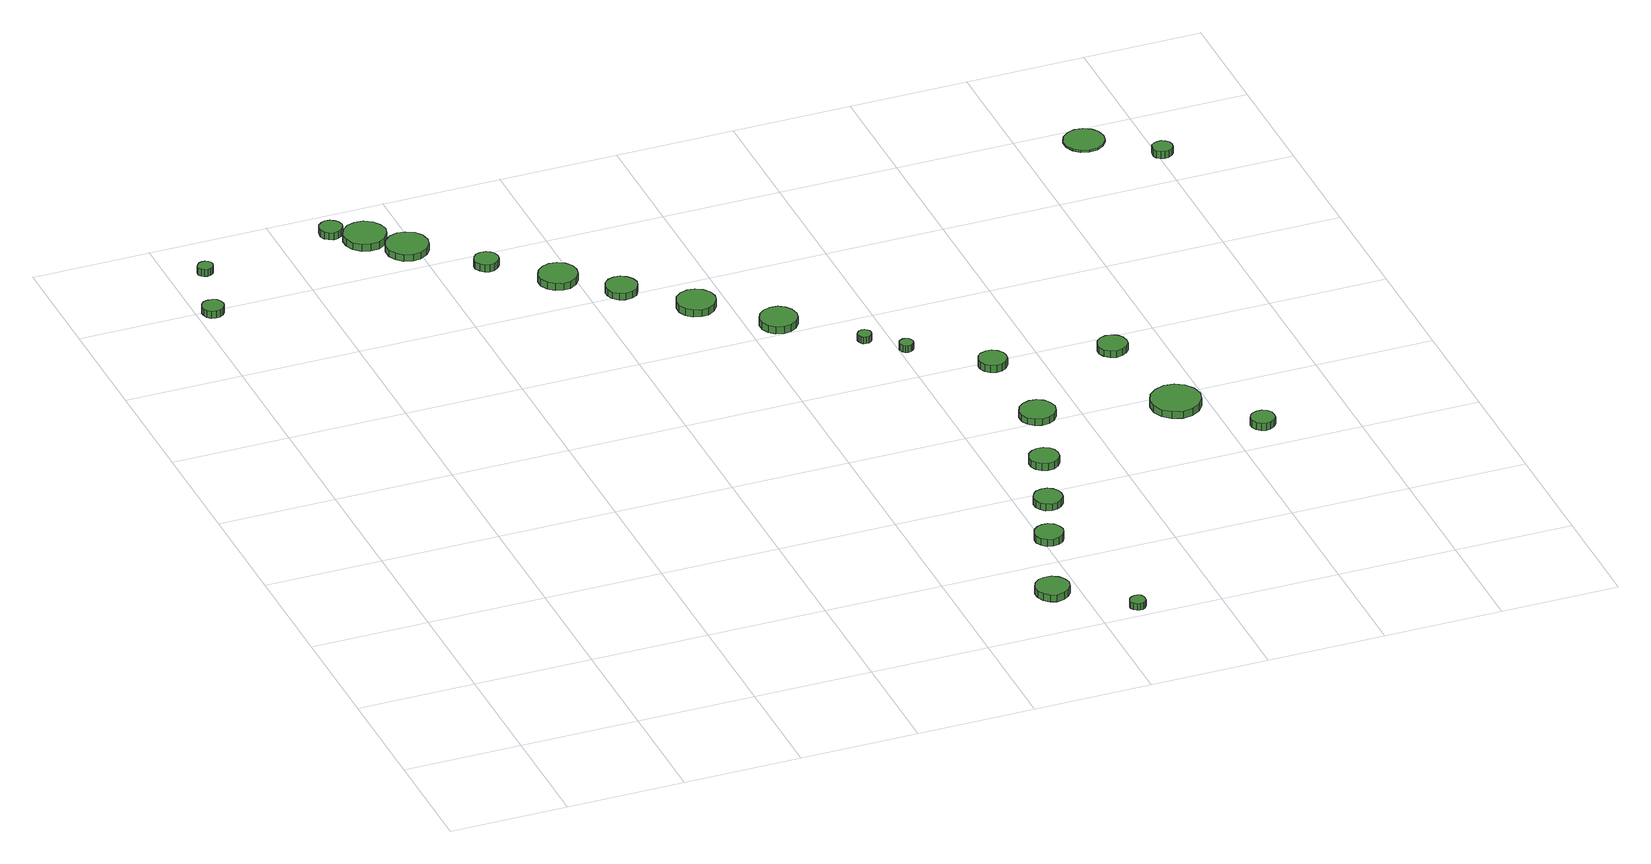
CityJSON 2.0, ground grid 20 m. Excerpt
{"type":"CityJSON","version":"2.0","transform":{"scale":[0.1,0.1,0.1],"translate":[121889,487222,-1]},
"CityObjects":{
"tree1":{"type":"SolitaryVegetationObject","attributes":{"function":"something"},"geometry":[{"type":"MultiSurface","lod":"1","boundaries":[[[0,1,2,3,4,5,6,7,8,9,10,11,12,13,14]],[[15,16,17,18,19,20,21,22,23,24,25,26,27,28,29]],[[0,29,28,1]],[[1,28,27,2]],[[2,27,26,3]],[[3,26,25,4]],[[4,25,24,5]],[[5,24,23,6]],[[6,23,22,7]],[[7,22,21,8]],[[8,21,20,9]],[[9,20,19,10]],[[10,19,18,11]],[[11,18,17,12]],[[12,17,16,13]],[[13,16,15,14]],[[14,15,29,0]]]}]},
"tree2":{"type":"SolitaryVegetationObject","attributes":{"function":"something"},"geometry":[{"type":"MultiSurface","lod":"1","boundaries":[[[30,31,32,33,34,35,36,37,38,39,40,41,42,43,44]],[[45,46,47,48,49,50,51,52,53,54,55,56,57,58,59]],[[30,59,58,31]],[[31,58,57,32]],[[32,57,56,33]],[[33,56,55,34]],[[34,55,54,35]],[[35,54,53,36]],[[36,53,52,37]],[[37,52,51,38]],[[38,51,50,39]],[[39,50,49,40]],[[40,49,48,41]],[[41,48,47,42]],[[42,47,46,43]],[[43,46,45,44]],[[44,45,59,30]]]}]},
"tree3":{"type":"SolitaryVegetationObject","attributes":{"function":"something"},"geometry":[{"type":"MultiSurface","lod":"1","boundaries":[[[60,61,62,63,64,65,66,67,68,69,70,71,72,73,74]],[[75,76,77,78,79,80,81,82,83,84,85,86,87,88,89]],[[60,89,88,61]],[[61,88,87,62]],[[62,87,86,63]],[[63,86,85,64]],[[64,85,84,65]],[[65,84,83,66]],[[66,83,82,67]],[[67,82,81,68]],[[68,81,80,69]],[[69,80,79,70]],[[70,79,78,71]],[[71,78,77,72]],[[72,77,76,73]],[[73,76,75,74]],[[74,75,89,60]]]}]},
"tree4":{"type":"SolitaryVegetationObject","attributes":{"function":"something"},"geometry":[{"type":"MultiSurface","lod":"1","boundaries":[[[90,91,92,93,94,95,96,97,98,99,100,101,102,103,104]],[[105,106,107,108,109,110,111,112,113,114,115,116,117,118,119]],[[90,119,118,91]],[[91,118,117,92]],[[92,117,116,93]],[[93,116,115,94]],[[94,115,114,95]],[[95,114,113,96]],[[96,113,112,97]],[[97,112,111,98]],[[98,111,110,99]],[[99,110,109,100]],[[100,109,108,101]],[[101,108,107,102]],[[102,107,106,103]],[[103,106,105,104]],[[104,105,119,90]]]}]},
"tree5":{"type":"SolitaryVegetationObject","attributes":{"function":"something"},"geometry":[{"type":"MultiSurface","lod":"1","boundaries":[[[120,121,122,123,124,125,126,127,128,129,130,131,132,133,134]],[[135,136,137,138,139,140,141,142,143,144,145,146,147,148,149]],[[120,149,148,121]],[[121,148,147,122]],[[122,147,146,123]],[[123,146,145,124]],[[124,145,144,125]],[[125,144,143,126]],[[126,143,142,127]],[[127,142,141,128]],[[128,141,140,129]],[[129,140,139,130]],[[130,139,138,131]],[[131,138,137,132]],[[132,137,136,133]],[[133,136,135,134]],[[134,135,149,120]]]}]},
"tree6":{"type":"SolitaryVegetationObject","attributes":{"function":"something"},"geometry":[{"type":"MultiSurface","lod":"1","boundaries":[[[150,151,152,153,154,155,156,157,158,159,160,161,162,163,164]],[[165,166,167,168,169,170,171,172,173,174,175,176,177,178,179]],[[150,179,178,151]],[[151,178,177,152]],[[152,177,176,153]],[[153,176,175,154]],[[154,175,174,155]],[[155,174,173,156]],[[156,173,172,157]],[[157,172,171,158]],[[158,171,170,159]],[[159,170,169,160]],[[160,169,168,161]],[[161,168,167,162]],[[162,167,166,163]],[[163,166,165,164]],[[164,165,179,150]]]}]},
"tree7":{"type":"SolitaryVegetationObject","attributes":{"function":"something"},"geometry":[{"type":"MultiSurface","lod":"1","boundaries":[[[180,181,182,183,184,185,186,187,188,189,190,191,192,193,194]],[[195,196,197,198,199,200,201,202,203,204,205,206,207,208,209]],[[180,209,208,181]],[[181,208,207,182]],[[182,207,206,183]],[[183,206,205,184]],[[184,205,204,185]],[[185,204,203,186]],[[186,203,202,187]],[[187,202,201,188]],[[188,201,200,189]],[[189,200,199,190]],[[190,199,198,191]],[[191,198,197,192]],[[192,197,196,193]],[[193,196,195,194]],[[194,195,209,180]]]}]},
"tree8":{"type":"SolitaryVegetationObject","attributes":{"function":"something"},"geometry":[{"type":"MultiSurface","lod":"1","boundaries":[[[210,211,212,213,214,215,216,217,218,219,220,221,222,223,224]],[[225,226,227,228,229,230,231,232,233,234,235,236,237,238,239]],[[210,239,238,211]],[[211,238,237,212]],[[212,237,236,213]],[[213,236,235,214]],[[214,235,234,215]],[[215,234,233,216]],[[216,233,232,217]],[[217,232,231,218]],[[218,231,230,219]],[[219,230,229,220]],[[220,229,228,221]],[[221,228,227,222]],[[222,227,226,223]],[[223,226,225,224]],[[224,225,239,210]]]}]},
"tree9":{"type":"SolitaryVegetationObject","attributes":{"function":"something"},"geometry":[{"type":"MultiSurface","lod":"1","boundaries":[[[240,241,242,243,244,245,246,247,248,249,250,251,252,253,254]],[[255,256,257,258,259,260,261,262,263,264,265,266,267,268,269]],[[240,269,268,241]],[[241,268,267,242]],[[242,267,266,243]],[[243,266,265,244]],[[244,265,264,245]],[[245,264,263,246]],[[246,263,262,247]],[[247,262,261,248]],[[248,261,260,249]],[[249,260,259,250]],[[250,259,258,251]],[[251,258,257,252]],[[252,257,256,253]],[[253,256,255,254]],[[254,255,269,240]]]}]},
"tree10":{"type":"SolitaryVegetationObject","attributes":{"function":"something"},"geometry":[{"type":"MultiSurface","lod":"1","boundaries":[[[270,271,272,273,274,275,276,277,278,279,280,281,282,283,284]],[[285,286,287,288,289,290,291,292,293,294,295,296,297,298,299]],[[270,299,298,271]],[[271,298,297,272]],[[272,297,296,273]],[[273,296,295,274]],[[274,295,294,275]],[[275,294,293,276]],[[276,293,292,277]],[[277,292,291,278]],[[278,291,290,279]],[[279,290,289,280]],[[280,289,288,281]],[[281,288,287,282]],[[282,287,286,283]],[[283,286,285,284]],[[284,285,299,270]]]}]},
"tree11":{"type":"SolitaryVegetationObject","attributes":{"function":"something"},"geometry":[{"type":"MultiSurface","lod":"1","boundaries":[[[300,301,302,303,304,305,306,307,308,309,310,311,312,313,314]],[[315,316,317,318,319,320,321,322,323,324,325,326,327,328,329]],[[300,329,328,301]],[[301,328,327,302]],[[302,327,326,303]],[[303,326,325,304]],[[304,325,324,305]],[[305,324,323,306]],[[306,323,322,307]],[[307,322,321,308]],[[308,321,320,309]],[[309,320,319,310]],[[310,319,318,311]],[[311,318,317,312]],[[312,317,316,313]],[[313,316,315,314]],[[314,315,329,300]]]}]},
"tree12":{"type":"SolitaryVegetationObject","attributes":{"function":"something"},"geometry":[{"type":"MultiSurface","lod":"1","boundaries":[[[330,331,332,333,334,335,336,337,338,339,340,341,342,343,344]],[[345,346,347,348,349,350,351,352,353,354,355,356,357,358,359]],[[330,359,358,331]],[[331,358,357,332]],[[332,357,356,333]],[[333,356,355,334]],[[334,355,354,335]],[[335,354,353,336]],[[336,353,352,337]],[[337,352,351,338]],[[338,351,350,339]],[[339,350,349,340]],[[340,349,348,341]],[[341,348,347,342]],[[342,347,346,343]],[[343,346,345,344]],[[344,345,359,330]]]}]},
"tree13":{"type":"SolitaryVegetationObject","attributes":{"function":"something"},"geometry":[{"type":"MultiSurface","lod":"1","boundaries":[[[360,361,362,363,364,365,366,367,368,369,370,371,372,373,374]],[[375,376,377,378,379,380,381,382,383,384,385,386,387,388,389]],[[360,389,388,361]],[[361,388,387,362]],[[362,387,386,363]],[[363,386,385,364]],[[364,385,384,365]],[[365,384,383,366]],[[366,383,382,367]],[[367,382,381,368]],[[368,381,380,369]],[[369,380,379,370]],[[370,379,378,371]],[[371,378,377,372]],[[372,377,376,373]],[[373,376,375,374]],[[374,375,389,360]]]}]},
"tree14":{"type":"SolitaryVegetationObject","attributes":{"function":"something"},"geometry":[{"type":"MultiSurface","lod":"1","boundaries":[[[390,391,392,393,394,395,396,397,398,399,400,401,402,403,404]],[[405,406,407,408,409,410,411,412,413,414,415,416,417,418,419]],[[390,419,418,391]],[[391,418,417,392]],[[392,417,416,393]],[[393,416,415,394]],[[394,415,414,395]],[[395,414,413,396]],[[396,413,412,397]],[[397,412,411,398]],[[398,411,410,399]],[[399,410,409,400]],[[400,409,408,401]],[[401,408,407,402]],[[402,407,406,403]],[[403,406,405,404]],[[404,405,419,390]]]}]},
"tree15":{"type":"SolitaryVegetationObject","attributes":{"function":"something"},"geometry":[{"type":"MultiSurface","lod":"1","boundaries":[[[420,421,422,423,424,425,426,427,428,429,430,431,432,433,434]],[[435,436,437,438,439,440,441,442,443,444,445,446,447,448,449]],[[420,449,448,421]],[[421,448,447,422]],[[422,447,446,423]],[[423,446,445,424]],[[424,445,444,425]],[[425,444,443,426]],[[426,443,442,427]],[[427,442,441,428]],[[428,441,440,429]],[[429,440,439,430]],[[430,439,438,431]],[[431,438,437,432]],[[432,437,436,433]],[[433,436,435,434]],[[434,435,449,420]]]}]},
"tree16":{"type":"SolitaryVegetationObject","attributes":{"function":"something"},"geometry":[{"type":"MultiSurface","lod":"1","boundaries":[[[450,451,452,453,454,455,456,457,458,459,460,461,462,463,464]],[[465,466,467,468,469,470,471,472,473,474,475,476,477,478,479]],[[450,479,478,451]],[[451,478,477,452]],[[452,477,476,453]],[[453,476,475,454]],[[454,475,474,455]],[[455,474,473,456]],[[456,473,472,457]],[[457,472,471,458]],[[458,471,470,459]],[[459,470,469,460]],[[460,469,468,461]],[[461,468,467,462]],[[462,467,466,463]],[[463,466,465,464]],[[464,465,479,450]]]}]},
"tree17":{"type":"SolitaryVegetationObject","attributes":{"function":"something"},"geometry":[{"type":"MultiSurface","lod":"1","boundaries":[[[480,481,482,483,484,485,486,487,488,489,490,491,492,493,494]],[[495,496,497,498,499,500,501,502,503,504,505,506,507,508,509]],[[480,509,508,481]],[[481,508,507,482]],[[482,507,506,483]],[[483,506,505,484]],[[484,505,504,485]],[[485,504,503,486]],[[486,503,502,487]],[[487,502,501,488]],[[488,501,500,489]],[[489,500,499,490]],[[490,499,498,491]],[[491,498,497,492]],[[492,497,496,493]],[[493,496,495,494]],[[494,495,509,480]]]}]},
"tree18":{"type":"SolitaryVegetationObject","attributes":{"function":"something"},"geometry":[{"type":"MultiSurface","lod":"1","boundaries":[[[510,511,512,513,514,515,516,517,518,519,520,521,522,523,524]],[[525,526,527,528,529,530,531,532,533,534,535,536,537,538,539]],[[510,539,538,511]],[[511,538,537,512]],[[512,537,536,513]],[[513,536,535,514]],[[514,535,534,515]],[[515,534,533,516]],[[516,533,532,517]],[[517,532,531,518]],[[518,531,530,519]],[[519,530,529,520]],[[520,529,528,521]],[[521,528,527,522]],[[522,527,526,523]],[[523,526,525,524]],[[524,525,539,510]]]}]},
"tree19":{"type":"SolitaryVegetationObject","attributes":{"function":"something"},"geometry":[{"type":"MultiSurface","lod":"1","boundaries":[[[540,541,542,543,544,545,546,547,548,549,550,551,552,553,554]],[[555,556,557,558,559,560,561,562,563,564,565,566,567,568,569]],[[540,569,568,541]],[[541,568,567,542]],[[542,567,566,543]],[[543,566,565,544]],[[544,565,564,545]],[[545,564,563,546]],[[546,563,562,547]],[[547,562,561,548]],[[548,561,560,549]],[[549,560,559,550]],[[550,559,558,551]],[[551,558,557,552]],[[552,557,556,553]],[[553,556,555,554]],[[554,555,569,540]]]}]},
"tree20":{"type":"SolitaryVegetationObject","attributes":{"function":"something"},"geometry":[{"type":"MultiSurface","lod":"1","boundaries":[[[570,571,572,573,574,575,576,577,578,579,580,581,582,583,584]],[[585,586,587,588,589,590,591,592,593,594,595,596,597,598,599]],[[570,599,598,571]],[[571,598,597,572]],[[572,597,596,573]],[[573,596,595,574]],[[574,595,594,575]],[[575,594,593,576]],[[576,593,592,577]],[[577,592,591,578]],[[578,591,590,579]],[[579,590,589,580]],[[580,589,588,581]],[[581,588,587,582]],[[582,587,586,583]],[[583,586,585,584]],[[584,585,599,570]]]}]},
"tree21":{"type":"SolitaryVegetationObject","attributes":{"function":"something"},"geometry":[{"type":"MultiSurface","lod":"1","boundaries":[[[600,601,602,603,604,605,606,607,608,609,610,611,612,613,614]],[[615,616,617,618,619,620,621,622,623,624,625,626,627,628,629]],[[600,629,628,601]],[[601,628,627,602]],[[602,627,626,603]],[[603,626,625,604]],[[604,625,624,605]],[[605,624,623,606]],[[606,623,622,607]],[[607,622,621,608]],[[608,621,620,609]],[[609,620,619,610]],[[610,619,618,611]],[[611,618,617,612]],[[612,617,616,613]],[[613,616,615,614]],[[614,615,629,600]]]}]},
"tree22":{"type":"SolitaryVegetationObject","attributes":{"function":"something"},"geometry":[{"type":"MultiSurface","lod":"1","boundaries":[[[630,631,632,633,634,635,636,637,638,639,640,641,642,643,644]],[[645,646,647,648,649,650,651,652,653,654,655,656,657,658,659]],[[630,659,658,631]],[[631,658,657,632]],[[632,657,656,633]],[[633,656,655,634]],[[634,655,654,635]],[[635,654,653,636]],[[636,653,652,637]],[[637,652,651,638]],[[638,651,650,639]],[[639,650,649,640]],[[640,649,648,641]],[[641,648,647,642]],[[642,647,646,643]],[[643,646,645,644]],[[644,645,659,630]]]}]},
"tree23":{"type":"SolitaryVegetationObject","attributes":{"function":"something"},"geometry":[{"type":"MultiSurface","lod":"1","boundaries":[[[660,661,662,663,664,665,666,667,668,669,670,671,672,673,674]],[[675,676,677,678,679,680,681,682,683,684,685,686,687,688,689]],[[660,689,688,661]],[[661,688,687,662]],[[662,687,686,663]],[[663,686,685,664]],[[664,685,684,665]],[[665,684,683,666]],[[666,683,682,667]],[[667,682,681,668]],[[668,681,680,669]],[[669,680,679,670]],[[670,679,678,671]],[[671,678,677,672]],[[672,677,676,673]],[[673,676,675,674]],[[674,675,689,660]]]}]},
"tree24":{"type":"SolitaryVegetationObject","attributes":{"function":"something"},"geometry":[{"type":"MultiSurface","lod":"1","boundaries":[[[690,691,692,693,694,695,696,697,698,699,700,701,702,703,704]],[[705,706,707,708,709,710,711,712,713,714,715,716,717,718,719]],[[690,719,718,691]],[[691,718,717,692]],[[692,717,716,693]],[[693,716,715,694]],[[694,715,714,695]],[[695,714,713,696]],[[696,713,712,697]],[[697,712,711,698]],[[698,711,710,699]],[[699,710,709,700]],[[700,709,708,701]],[[701,708,707,702]],[[702,707,706,703]],[[703,706,705,704]],[[704,705,719,690]]]}]}
},
"vertices":[
[41,1383,30],[39,1391,30],[35,1397,30],[28,1400,30],[21,1401,30],[13,1399,30],[8,1394,30],[5,1387,30],[5,1379,30],[8,1372,30],[13,1367,30],[21,1365,30],[28,1366,30],[35,1370,30],[39,1376,30],[39,1376,17],[35,1370,17],[28,1366,17],[21,1365,17],[13,1367,17],[8,1372,17],[5,1379,17],[5,1387,17],[8,1394,17],[13,1399,17],[21,1401,17],[28,1400,17],[35,1397,17],[39,1391,17],[41,1383,17],
[69,1500,30],[68,1505,30],[65,1509,30],[60,1512,30],[55,1512,30],[50,1511,30],[46,1507,30],[43,1502,30],[43,1497,30],[46,1492,30],[50,1489,30],[55,1487,30],[60,1488,30],[65,1490,30],[68,1495,30],[68,1495,17],[65,1490,17],[60,1488,17],[55,1487,17],[50,1489,17],[46,1492,17],[43,1497,17],[43,1502,17],[46,1507,17],[50,1511,17],[55,1512,17],[60,1512,17],[65,1509,17],[68,1505,17],[69,1500,17],
[306,1539,27],[304,1547,27],[299,1554,27],[292,1558,27],[284,1559,27],[277,1556,27],[271,1551,27],[268,1543,27],[268,1535,27],[271,1528,27],[277,1523,27],[284,1520,27],[292,1521,27],[299,1525,27],[304,1532,27],[304,1532,14],[299,1525,14],[292,1521,14],[284,1520,14],[277,1523,14],[271,1528,14],[268,1535,14],[268,1543,14],[271,1551,14],[277,1556,14],[284,1559,14],[292,1558,14],[299,1554,14],[304,1547,14],[306,1539,14],
[365,1499,29],[361,1513,29],[353,1525,29],[340,1533,29],[325,1534,29],[311,1530,29],[300,1520,29],[294,1506,29],[294,1492,29],[300,1478,29],[311,1468,29],[325,1464,29],[340,1465,29],[353,1473,29],[361,1485,29],[361,1485,16],[353,1473,16],[340,1465,16],[325,1464,16],[311,1468,16],[300,1478,16],[294,1492,16],[294,1506,16],[300,1520,16],[311,1530,16],[325,1534,16],[340,1533,16],[353,1525,16],[361,1513,16],[365,1499,16],
[416,1447,27],[413,1462,27],[404,1474,27],[391,1481,27],[377,1483,27],[363,1478,27],[352,1468,27],[346,1455,27],[346,1440,27],[352,1427,27],[363,1417,27],[377,1412,27],[391,1414,27],[404,1421,27],[413,1433,27],[413,1433,15],[404,1421,15],[391,1414,15],[377,1412,15],[363,1417,15],[352,1427,15],[346,1440,15],[346,1455,15],[352,1468,15],[363,1478,15],[377,1483,15],[391,1481,15],[404,1474,15],[413,1462,15],[416,1447,15],
[502,1359,27],[500,1367,27],[495,1374,27],[488,1378,27],[479,1379,27],[471,1377,27],[465,1371,27],[461,1363,27],[461,1355,27],[465,1347,27],[471,1341,27],[479,1338,27],[488,1339,27],[495,1344,27],[500,1351,27],[500,1351,14],[495,1344,14],[488,1339,14],[479,1338,14],[471,1341,14],[465,1347,14],[461,1355,14],[461,1363,14],[465,1371,14],[471,1377,14],[479,1379,14],[488,1378,14],[495,1374,14],[500,1367,14],[502,1359,14],
[602,1274,28],[600,1287,28],[592,1298,28],[580,1305,28],[567,1306,28],[554,1302,28],[544,1293,28],[538,1280,28],[538,1267,28],[544,1255,28],[554,1246,28],[567,1242,28],[580,1243,28],[592,1250,28],[600,1261,28],[600,1261,15],[592,1250,15],[580,1243,15],[567,1242,15],[554,1246,15],[544,1255,15],[538,1267,15],[538,1280,15],[544,1293,15],[554,1302,15],[567,1306,15],[580,1305,15],[592,1298,15],[600,1287,15],[602,1274,15],
[980,102,31],[977,113,31],[970,123,31],[960,129,31],[948,130,31],[937,127,31],[928,119,31],[923,108,31],[923,96,31],[928,85,31],[937,77,31],[948,73,31],[960,75,31],[970,81,31],[977,90,31],[977,90,18],[970,81,18],[960,75,18],[948,73,18],[937,77,18],[928,85,18],[923,96,18],[923,108,18],[928,119,18],[937,127,18],[948,130,18],[960,129,18],[970,123,18],[977,113,18],[980,102,18],
[679,1206,26],[676,1217,26],[670,1226,26],[660,1232,26],[649,1233,26],[639,1230,26],[630,1222,26],[626,1212,26],[626,1201,26],[630,1191,26],[639,1183,26],[649,1180,26],[660,1181,26],[670,1186,26],[676,1196,26],[676,1196,14],[670,1186,14],[660,1181,14],[649,1180,14],[639,1183,14],[630,1191,14],[626,1201,14],[626,1212,14],[630,1222,14],[639,1230,14],[649,1233,14],[660,1232,14],[670,1226,14],[676,1217,14],[679,1206,14],
[1077,19,27],[1076,24,27],[1073,29,27],[1068,31,27],[1063,32,27],[1058,30,27],[1053,26,27],[1051,21,27],[1051,16,27],[1053,11,27],[1058,7,27],[1063,6,27],[1068,6,27],[1073,9,27],[1076,13,27],[1076,13,15],[1073,9,15],[1068,6,15],[1063,6,15],[1058,7,15],[1053,11,15],[1051,16,15],[1051,21,15],[1053,26,15],[1058,30,15],[1063,32,15],[1068,31,15],[1073,29,15],[1076,24,15],[1077,19,15],
[778,1120,27],[775,1133,27],[767,1144,27],[755,1151,27],[742,1152,27],[729,1148,27],[719,1139,27],[714,1127,27],[714,1113,27],[719,1101,27],[729,1092,27],[742,1088,27],[755,1089,27],[767,1096,27],[775,1107,27],[775,1107,14],[767,1096,14],[755,1089,14],[742,1088,14],[729,1092,14],[719,1101,14],[714,1113,14],[714,1127,14],[719,1139,14],[729,1148,14],[742,1152,14],[755,1151,14],[767,1144,14],[775,1133,14],[778,1120,14],
[1031,257,30],[1028,267,30],[1023,275,30],[1014,280,30],[1004,281,30],[995,278,30],[987,271,30],[983,262,30],[983,252,30],[987,243,30],[995,236,30],[1004,233,30],[1014,234,30],[1023,239,30],[1028,247,30],[1028,247,17],[1023,239,17],[1014,234,17],[1004,233,17],[995,236,17],[987,243,17],[983,252,17],[983,262,17],[987,271,17],[995,278,17],[1004,281,17],[1014,280,17],[1023,275,17],[1028,267,17],[1031,257,17],
[880,1025,26],[877,1038,26],[870,1048,26],[859,1055,26],[846,1056,26],[833,1052,26],[824,1043,26],[818,1031,26],[818,1018,26],[824,1006,26],[833,998,26],[846,994,26],[859,995,26],[870,1002,26],[877,1012,26],[877,1012,13],[870,1002,13],[859,995,13],[846,994,13],[833,998,13],[824,1006,13],[818,1018,13],[818,1031,13],[824,1043,13],[833,1052,13],[846,1056,13],[859,1055,13],[870,1048,13],[877,1038,13],[880,1025,13],
[1072,366,24],[1070,376,24],[1064,384,24],[1056,389,24],[1046,390,24],[1036,387,24],[1029,380,24],[1025,371,24],[1025,361,24],[1029,352,24],[1036,345,24],[1046,342,24],[1056,343,24],[1064,348,24],[1070,356,24],[1070,356,11],[1064,348,11],[1056,343,11],[1046,342,11],[1036,345,11],[1029,352,11],[1025,361,11],[1025,371,11],[1029,380,11],[1036,387,11],[1046,390,11],[1056,389,11],[1064,384,11],[1070,376,11],[1072,366,11],
[1113,484,23],[1111,494,23],[1105,502,23],[1096,507,23],[1086,508,23],[1076,505,23],[1068,498,23],[1064,489,23],[1064,478,23],[1068,469,23],[1076,462,23],[1086,459,23],[1096,460,23],[1105,465,23],[1111,473,23],[1111,473,10],[1105,465,10],[1096,460,10],[1086,459,10],[1076,462,10],[1068,469,10],[1064,478,10],[1064,489,10],[1068,498,10],[1076,505,10],[1086,508,10],[1096,507,10],[1105,502,10],[1111,494,10],[1113,484,10],
[969,927,26],[968,932,26],[965,936,26],[961,938,26],[956,939,26],[951,937,26],[948,934,26],[946,930,26],[946,925,26],[948,921,26],[951,917,26],[956,916,26],[961,916,26],[965,919,26],[968,923,26],[968,923,14],[965,919,14],[961,916,14],[956,916,14],[951,917,14],[948,921,14],[946,925,14],[946,930,14],[948,934,14],[951,937,14],[956,939,14],[961,938,14],[965,936,14],[968,932,14],[969,927,14],
[1021,878,26],[1020,883,26],[1017,887,26],[1013,889,26],[1008,890,26],[1003,888,26],[1000,885,26],[998,880,26],[998,876,26],[1000,871,26],[1003,868,26],[1008,866,26],[1013,867,26],[1017,869,26],[1020,873,26],[1020,873,14],[1017,869,14],[1013,867,14],[1008,866,14],[1003,868,14],[1000,871,14],[998,876,14],[998,880,14],[1000,885,14],[1003,888,14],[1008,890,14],[1013,889,14],[1017,887,14],[1020,883,14],[1021,878,14],
[1158,612,26],[1155,625,26],[1148,635,26],[1137,641,26],[1125,642,26],[1113,638,26],[1104,630,26],[1099,619,26],[1099,606,26],[1104,595,26],[1113,587,26],[1125,583,26],[1137,584,26],[1148,590,26],[1155,600,26],[1155,600,14],[1148,590,14],[1137,584,14],[1125,583,14],[1113,587,14],[1104,595,14],[1099,606,14],[1099,619,14],[1104,630,14],[1113,638,14],[1125,642,14],[1137,641,14],[1148,635,14],[1155,625,14],[1158,612,14],
[1142,781,28],[1140,790,28],[1134,798,28],[1126,803,28],[1116,804,28],[1106,801,28],[1099,795,28],[1095,785,28],[1095,776,28],[1099,766,28],[1106,760,28],[1116,757,28],[1126,758,28],[1134,763,28],[1140,771,28],[1140,771,15],[1134,763,15],[1126,758,15],[1116,757,15],[1106,760,15],[1099,766,15],[1095,776,15],[1095,785,15],[1099,795,15],[1106,801,15],[1116,804,15],[1126,803,15],[1134,798,15],[1140,790,15],[1142,781,15],
[1387,562,27],[1383,579,27],[1373,593,27],[1358,602,27],[1341,604,27],[1324,598,27],[1311,587,27],[1304,571,27],[1304,553,27],[1311,537,27],[1324,526,27],[1341,520,27],[1358,522,27],[1373,531,27],[1383,545,27],[1383,545,14],[1373,531,14],[1358,522,14],[1341,520,14],[1324,526,14],[1311,537,14],[1304,553,14],[1304,571,14],[1311,587,14],[1324,598,14],[1341,604,14],[1358,602,14],[1373,593,14],[1383,579,14],[1387,562,14],
[1336,750,29],[1334,760,29],[1328,769,29],[1319,774,29],[1309,775,29],[1299,772,29],[1291,765,29],[1287,755,29],[1287,745,29],[1291,736,29],[1299,729,29],[1309,725,29],[1319,727,29],[1328,732,29],[1334,740,29],[1334,740,17],[1328,732,17],[1319,727,17],[1309,725,17],[1299,729,17],[1291,736,17],[1287,745,17],[1287,755,17],[1291,765,17],[1299,772,17],[1309,775,17],[1319,774,17],[1328,769,17],[1334,760,17],[1336,750,17],
[1476,467,21],[1475,475,21],[1470,482,21],[1462,486,21],[1454,487,21],[1446,484,21],[1440,479,21],[1436,471,21],[1436,462,21],[1440,455,21],[1446,449,21],[1454,446,21],[1462,447,21],[1470,452,21],[1475,458,21],[1475,458,8],[1470,452,8],[1462,447,8],[1454,446,8],[1446,449,8],[1440,455,8],[1436,462,8],[1436,471,8],[1440,479,8],[1446,484,8],[1454,487,8],[1462,486,8],[1470,482,8],[1475,475,8],[1476,467,8],
[1540,1363,12],[1537,1377,12],[1529,1388,12],[1517,1395,12],[1503,1397,12],[1489,1392,12],[1479,1383,12],[1473,1370,12],[1473,1356,12],[1479,1343,12],[1489,1334,12],[1503,1330,12],[1517,1331,12],[1529,1338,12],[1537,1350,12],[1537,1350,9],[1529,1338,9],[1517,1331,9],[1503,1330,9],[1489,1334,9],[1479,1343,9],[1473,1356,9],[1473,1370,9],[1479,1383,9],[1489,1392,9],[1503,1397,9],[1517,1395,9],[1529,1388,9],[1537,1377,9],[1540,1363,9],
[1622,1275,28],[1621,1282,28],[1616,1287,28],[1610,1291,28],[1603,1291,28],[1597,1289,28],[1591,1285,28],[1589,1278,28],[1589,1271,28],[1591,1265,28],[1597,1260,28],[1603,1258,28],[1610,1259,28],[1616,1262,28],[1621,1268,28],[1621,1268,15],[1616,1262,15],[1610,1259,15],[1603,1258,15],[1597,1260,15],[1591,1265,15],[1589,1271,15],[1589,1278,15],[1591,1285,15],[1597,1289,15],[1603,1291,15],[1610,1291,15],[1616,1287,15],[1621,1282,15],[1622,1275,15]
]}
